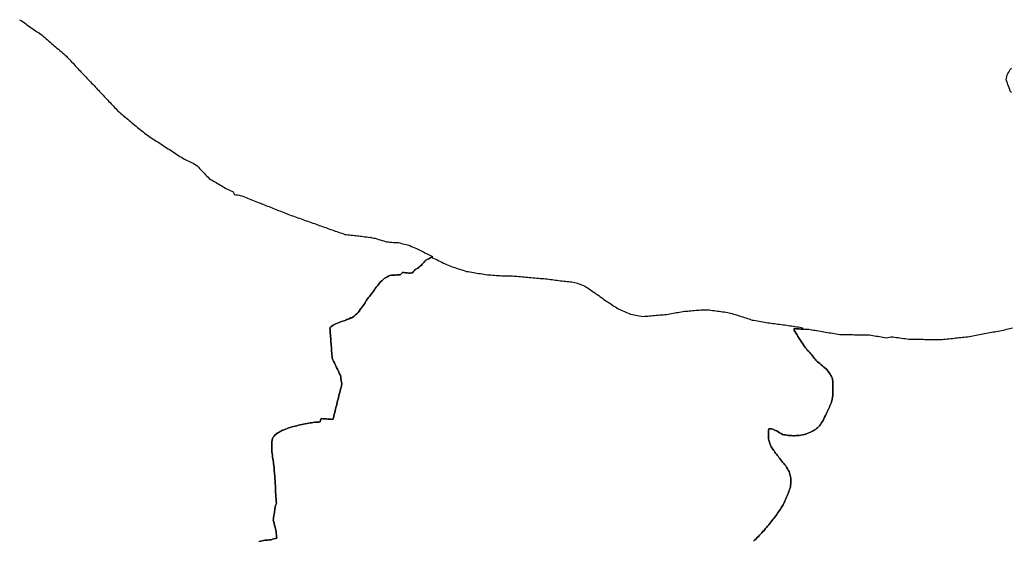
# Model space of a CAD drawing. Header units: inches. Extents: x 130170 to 284068, y 377793 to 804530.
# Drawn here: x 211869 to 217341, y 633902 to 636779 of the extents above; entities that cross this region are included whole.
import ezdxf

# ---------------------------------------------------------------- set-up
doc = ezdxf.new("R2010")
doc.units = ezdxf.units.IN
doc.header["$MEASUREMENT"] = 0
doc.layers.add('muni_il', color=7, linetype='Continuous')

msp = doc.modelspace()

# ---------------------------------------------------------------- linework, layer by layer
at = {"layer": 'muni_il'}
for points in [[(211866.6, 636779.3), (211875.6, 636775), (211883.6, 636769.4), (211891.7, 636763.8), (211899.7, 636758.2), (211907.7, 636752.6), (211915.8, 636746.9), (211923.8, 636741.4), (211931.7, 636735.9), (211939.7, 636730.4), (211947.7, 636724.8), (211955.7, 636719.3), (211963.7, 636713.8), (211971.1, 636708.7), (211978.5, 636703.5), (211986, 636698.4), (211992.1, 636693.9), (211999.5, 636687.5), (212006.9, 636681), (212014.4, 636674.6), (212021.8, 636668.2), (212029.2, 636661.8), (212036.7, 636655.4), (212044.1, 636648.9), (212051.5, 636642.5), (212059, 636636.1), (212066.4, 636629.7), (212073.8, 636623.3), (212081.3, 636616.8), (212088.7, 636610.4), (212096.2, 636604), (212103.6, 636597.6), (212111, 636591.2), (212118.5, 636584.7), (212125.9, 636578.3), (212130.7, 636573.2), (212135.5, 636568.1), (212140.3, 636563), (212145.6, 636557.4), (212151.1, 636551.4), (212156.6, 636545.3), (212162.2, 636539.3), (212167.7, 636533.3), (212174.5, 636526), (212181.3, 636518.7), (212188.1, 636511.4), (212194.9, 636504.2), (212201.8, 636496.9), (212208, 636490.3), (212214.3, 636483.7), (212220.5, 636477.1), (212226.8, 636470.5), (212233.1, 636464), (212239.3, 636457.4), (212245.6, 636450.8), (212251.8, 636444.2), (212258.1, 636437.6), (212264.8, 636430.6), (212271.4, 636423.5), (212278.1, 636416.4), (212284.7, 636409.3), (212291.4, 636402.2), (212296.2, 636397.1), (212302.6, 636390.4), (212309, 636383.6), (212315.4, 636376.8), (212321.8, 636370), (212328.2, 636363.2), (212334.6, 636356.4), (212341, 636349.6), (212347.4, 636342.9), (212353.8, 636336.1), (212360.2, 636329.3), (212366.6, 636322.5), (212373, 636315.7), (212379.4, 636308.9), (212385.5, 636302.3), (212391.7, 636295.7), (212397.8, 636289.1), (212403.9, 636282.5), (212410.1, 636275.9), (212414.2, 636272.5), (212418.3, 636269.1), (212426, 636262.7), (212433.7, 636256.3), (212441.4, 636249.9), (212449.1, 636243.5), (212456.8, 636237.1), (212464.4, 636230.7), (212472.1, 636224.3), (212479.8, 636217.9), (212487.5, 636211.5), (212495.2, 636205.1), (212502.9, 636198.7), (212510.6, 636192.3), (212518.3, 636185.9), (212525.9, 636179.6), (212533.6, 636173.2), (212541.3, 636166.8), (212549, 636160.4), (212556.7, 636154), (212564.4, 636147.6), (212572.6, 636142.3), (212580.7, 636137), (212588.9, 636131.7), (212597.1, 636126.4), (212605.3, 636121.1), (212613.5, 636115.8), (212621.7, 636110.5), (212629.8, 636105.2), (212638, 636099.9), (212646.2, 636094.6), (212654.4, 636089.3), (212662.6, 636084), (212670.8, 636078.7), (212678.9, 636073.4), (212687.1, 636068.1), (212695.3, 636062.8), (212703.5, 636057.5), (212711.7, 636052.2), (212719.8, 636046.9), (212728, 636041.6), (212736.2, 636036.3), (212744.4, 636031), (212752.6, 636025.7), (212760.8, 636020.4), (212768.9, 636015.1), (212777.1, 636009.9), (212785.1, 636006.1), (212793.1, 636002.3), (212801.1, 635998.6), (212809.1, 635994.8), (212817.1, 635991), (212825.1, 635987.3), (212833.1, 635983.5), (212841.1, 635979.7), (212847.7, 635972.8), (212854.4, 635965.8), (212861.1, 635958.8), (212867.8, 635951.9), (212874.4, 635944.9), (212881.1, 635937.9), (212887.8, 635931), (212894.4, 635924), (212901.1, 635917), (212907.8, 635910), (212914.5, 635903.1), (212922.1, 635898.6), (212929.8, 635894.1), (212937.4, 635889.7), (212945.1, 635885.2), (212952.7, 635880.7), (212960.4, 635876.2), (212968, 635871.8), (212975.7, 635867.1), (212983.4, 635862.4), (212991.1, 635857.7), (212998.8, 635853), (213006.7, 635849), (213014.6, 635845.1), (213022.6, 635841.1), (213030.5, 635837.2), (213038.4, 635833.2), (213046.3, 635829.3), (213049.5, 635822.6), (213052.6, 635815.9), (213061.4, 635814.2), (213070.2, 635812.5), (213079, 635810.9), (213085.7, 635809.4), (213092.4, 635808), (213099.1, 635806.5), (213108.2, 635802.9), (213117.3, 635799.2), (213126.3, 635795.6), (213135.4, 635791.9), (213144.5, 635788.3), (213153.5, 635784.7), (213162.6, 635781), (213171.7, 635777.4), (213180.7, 635773.7), (213189.8, 635770.1), (213198.9, 635766.5), (213204.5, 635764.2), (213210.2, 635761.9), (213218.7, 635758.5), (213227.2, 635755.1), (213235.8, 635751.7), (213244.3, 635748.2), (213252.8, 635744.8), (213261.3, 635741.4), (213269.8, 635738), (213278.3, 635734.6), (213286.9, 635731.1), (213295.4, 635727.7), (213303.9, 635724.3), (213312.4, 635720.9), (213321.6, 635717.3), (213330.7, 635713.8), (213339.9, 635710.2), (213349, 635706.6), (213358.2, 635703.1), (213367.3, 635699.8), (213376.4, 635696.6), (213385.5, 635693.4), (213394.6, 635690.1), (213403.7, 635686.9), (213412.8, 635683.7), (213421.9, 635680.4), (213431, 635677.2), (213440.1, 635674), (213449.2, 635670.7), (213458.3, 635667.5), (213467.4, 635664.3), (213476.5, 635661.1), (213485.6, 635657.8), (213494.7, 635654.6), (213503.8, 635651.4), (213512.9, 635648.1), (213521.7, 635645), (213530.6, 635641.8), (213539.5, 635638.7), (213548.4, 635635.5), (213557.2, 635632.3), (213566.1, 635629.2), (213575, 635626), (213583.8, 635622.9), (213592.7, 635619.7), (213601.5, 635616.6), (213610.3, 635613.5), (213619.2, 635610.3), (213628, 635607.2), (213636.9, 635604.1), (213645.7, 635601), (213654.5, 635597.8), (213663.4, 635594.7), (213670, 635593.8), (213679.1, 635592.8), (213688.1, 635591.9), (213697.1, 635590.9), (213706.2, 635590), (213715.2, 635589), (213724.2, 635588), (213733.3, 635587.1), (213740.2, 635586.2), (213747.2, 635585.4), (213754.1, 635584.6), (213763.9, 635583.4), (213773.7, 635582.2), (213783.5, 635581), (213793.3, 635579.8), (213803, 635578.7), (213805.4, 635578.8), (213809, 635578.1), (213816, 635576.5), (213823.1, 635575), (213830.2, 635573.4), (213839.7, 635570.5), (213849.1, 635567.6), (213858.6, 635564.6), (213868, 635561.7), (213877.5, 635558.8), (213886.9, 635555.8), (213895.1, 635554.7), (213903.2, 635553.6), (213911.4, 635552.4), (213919.5, 635551.3), (213929.2, 635550.9), (213938.8, 635550.4), (213948.5, 635550), (213958.1, 635549.6), (213966.8, 635547.6), (213975.4, 635545.6), (213983.8, 635543.5), (213992.2, 635541.4), (214000.6, 635539.3), (214008, 635537.7), (214015.5, 635536.1), (214022.2, 635532.9), (214031.1, 635528.8), (214040, 635524.6), (214049, 635520.5), (214057.9, 635516.3), (214065.5, 635512.8), (214073, 635509.4), (214080.6, 635505.9), (214088.1, 635502.4), (214096.3, 635498.2), (214104.5, 635493.9), (214112.7, 635489.7), (214120.2, 635486.2), (214127.6, 635482.7), (214135, 635479.1), (214142.5, 635475.6), (214147.7, 635471.9), (214141.9, 635468.9), (214134, 635464.9), (214126.1, 635460.9), (214118.1, 635456.9), (214110.2, 635452.9), (214105.2, 635447.3), (214100.1, 635441.7), (214095.1, 635436.2), (214090, 635430.6), (214085.2, 635426), (214078.8, 635419.7), (214072.5, 635413.4), (214065.3, 635409.1), (214058.1, 635404.7), (214050.9, 635400.4), (214045.1, 635394.5), (214039.3, 635388.5), (214035.7, 635383.7), (214029.9, 635382.3), (214024.2, 635381), (214015.7, 635381.9), (214007.2, 635382.8), (213998.8, 635383.7), (213990.3, 635384.7), (213981.9, 635385.6), (213975.3, 635379.1), (213968.8, 635372.7), (213959.2, 635371.9), (213949.6, 635371.2), (213940, 635370.5), (213930.5, 635369.8), (213920.9, 635369.1), (213911.3, 635368.3), (213903.1, 635363.8), (213894.8, 635359.3), (213887.7, 635355.3), (213880.5, 635351.4), (213873.7, 635345.5), (213866.9, 635339.6), (213860.1, 635333.6), (213854.2, 635326.1), (213848.3, 635318.5), (213842.4, 635310.9), (213836.5, 635303.3), (213831.1, 635296.1), (213825.6, 635288.9), (213820.2, 635281.7), (213814.7, 635274.6), (213809.2, 635267.4), (213803.8, 635260.2), (213798.3, 635253.1), (213792.9, 635245.9), (213787.4, 635238.7), (213781.9, 635231.5), (213778, 635224.4), (213774.1, 635217.2), (213770.2, 635210.1), (213764.9, 635203.5), (213759.7, 635196.9), (213754.4, 635190.3), (213750.5, 635185.3), (213746.6, 635180.2), (213741.8, 635171.6), (213736.9, 635163), (213729.2, 635156.7), (213721.5, 635150.3), (213713.9, 635144), (213706.2, 635137.7), (213701.6, 635134.5), (213694, 635134.6), (213686.9, 635129.6), (213680.5, 635127.1), (213674.2, 635124.6), (213667.8, 635122.1), (213658.7, 635118.6), (213649.6, 635115.2), (213640.4, 635111.7), (213631.3, 635108.3), (213622.2, 635104.9), (213613, 635101.4), (213605.6, 635097.3), (213598.2, 635093.2), (213590.8, 635089.1), (213585.6, 635084.6), (213580.3, 635080), (213581, 635070.1), (213581.7, 635060.2), (213582.5, 635050.3), (213583.2, 635040.4), (213583.9, 635030.4), (213584.6, 635020.5), (213585.4, 635010.6), (213586.1, 635000.7), (213586.8, 634990.8), (213587.5, 634980.9), (213588.3, 634971), (213589, 634961), (213589.7, 634951.1), (213590.4, 634941.2), (213591.2, 634931.3), (213591.9, 634921.4), (213592.6, 634911.5), (213596.8, 634902.9), (213600.9, 634894.4), (213605.1, 634885.8), (213609.2, 634877.3), (213613.4, 634868.7), (213617.6, 634860.2), (213621.7, 634851.6), (213625.9, 634843.1), (213630, 634834.5), (213634.2, 634826), (213638.4, 634817.4), (213639.9, 634807.8), (213641.5, 634798.2), (213643.1, 634788.6), (213644.7, 634779), (213646.2, 634769.4), (213643.9, 634760.1), (213641.6, 634750.8), (213639.3, 634741.5), (213636.9, 634732.2), (213634.6, 634722.9), (213632.3, 634713.6), (213630, 634704.3), (213627.7, 634695), (213625.3, 634685.7), (213623, 634676.4), (213620.7, 634667.1), (213618.4, 634657.7), (213616, 634648.4), (213613.7, 634639.1), (213611.4, 634629.8), (213609.1, 634620.5), (213606.7, 634611.2), (213604.4, 634601.9), (213602.1, 634592.6), (213599.8, 634583.3), (213597.4, 634574), (213588, 634574.6), (213578.6, 634575.3), (213569.1, 634575.9), (213559.7, 634576.5), (213550.2, 634577.1), (213540.8, 634577.7), (213531.3, 634578.4), (213528.6, 634569.2), (213525.9, 634560), (213518.3, 634559.5), (213510.6, 634559), (213503, 634558.5), (213495.4, 634558), (213487.4, 634556.9), (213479.5, 634555.8), (213471.6, 634554.7), (213463.6, 634553.7), (213454.1, 634551.6), (213444.6, 634549.5), (213435, 634547.5), (213425.5, 634545.4), (213416, 634543.3), (213406.7, 634541.2), (213397.4, 634539.1), (213388.1, 634536.9), (213378.8, 634534.8), (213369.6, 634532.6), (213361.2, 634529.5), (213352.8, 634526.4), (213344.4, 634523.3), (213336, 634520.2), (213327.6, 634517.1), (213319.2, 634514), (213312.6, 634510.2), (213306.1, 634506.4), (213299.5, 634502.7), (213293, 634498.9), (213285.2, 634493.5), (213277.5, 634488.2), (213272.7, 634481.8), (213267.8, 634475.5), (213263, 634469.2), (213261.5, 634459.4), (213260, 634449.6), (213260, 634440.4), (213260.1, 634431.2), (213260.1, 634422), (213260.1, 634412.7), (213260.2, 634403.5), (213260.2, 634394.3), (213261.5, 634384.9), (213262.9, 634375.4), (213264.2, 634366), (213265.5, 634356.6), (213266.8, 634347.1), (213268.2, 634337.7), (213269.5, 634328.3), (213270.8, 634318.8), (213272.1, 634309.4), (213272.8, 634300.1), (213273.5, 634290.8), (213274.2, 634281.5), (213274.9, 634272.3), (213275.6, 634263.3), (213276.3, 634254.2), (213277, 634245.2), (213277.7, 634236.2), (213278.4, 634227.2), (213278.8, 634217.7), (213279.2, 634208.2), (213279.6, 634198.7), (213280, 634189.2), (213280.4, 634179.6), (213280.8, 634170.1), (213281.2, 634160.6), (213281.5, 634152.8), (213282.2, 634144.6), (213282.8, 634136.4), (213283.5, 634128.2), (213284.5, 634121), (213285.6, 634113.7), (213283.2, 634105.9), (213280.8, 634098), (213278.4, 634090.1), (213277.1, 634080.7), (213276, 634072.3), (213275.2, 634066.3), (213274.3, 634060.2), (213272.9, 634052.8), (213271.5, 634045.3), (213270.6, 634040.9), (213269.7, 634032.9), (213268.8, 634024.8), (213267.9, 634016.8), (213270.3, 634007.7), (213272.6, 633998.5), (213275.3, 633989.2), (213278, 633979.8), (213280.7, 633970.5), (213281.8, 633961.8), (213282.8, 633953.2), (213283.9, 633944.5), (213285, 633935.8), (213286.1, 633927.1), (213287.1, 633918.5), (213279.3, 633916.3), (213271.5, 633914.1), (213263.7, 633911.9), (213255.9, 633909.7), (213250.3, 633909.3), (213244.7, 633908.8), (213244.6, 633908.3), (213237, 633907.8), (213229.4, 633907.3), (213221.8, 633906.8), (213214.2, 633906.3), (213205.6, 633904.5), (213197, 633902.6), (213188.4, 633900.7)], [(217343.7, 636378.7), (217336.4, 636385.1), (217333.2, 636394.2), (217330, 636403.3), (217326.8, 636412.4), (217323.6, 636421.5), (217320.5, 636430.6), (217317.3, 636439.7), (217314.1, 636448.8), (217315.8, 636457.9), (217317.5, 636467), (217319.2, 636476.2), (217323.3, 636483.4), (217327.4, 636490.7), (217331.5, 636497.9), (217335.5, 636505.2), (217342.6, 636512.1)], [(213188.4, 633900.7), (213197, 633902.6), (213205.6, 633904.5), (213214.2, 633906.3), (213221.8, 633906.8), (213229.4, 633907.3), (213237, 633907.8), (213244.6, 633908.3), (213244.7, 633908.8), (213250.3, 633909.3), (213255.9, 633909.7), (213263.7, 633911.9), (213271.5, 633914.1), (213279.3, 633916.3), (213287.1, 633918.5), (213286.1, 633927.1), (213285, 633935.8), (213283.9, 633944.5), (213282.8, 633953.2), (213281.8, 633961.8), (213280.7, 633970.5), (213278, 633979.8), (213275.3, 633989.2), (213272.6, 633998.5), (213270.3, 634007.7), (213267.9, 634016.8), (213268.8, 634024.8), (213269.7, 634032.9), (213270.6, 634040.9), (213271.5, 634045.3), (213272.9, 634052.8), (213274.3, 634060.2), (213275.2, 634066.3), (213276, 634072.3), (213277.1, 634080.7), (213278.4, 634090.1), (213280.8, 634098), (213283.2, 634105.9), (213285.6, 634113.7), (213284.5, 634121), (213283.5, 634128.2), (213282.8, 634136.4), (213282.2, 634144.6), (213281.5, 634152.8), (213281.2, 634160.6), (213280.8, 634170.1), (213280.4, 634179.6), (213280, 634189.2), (213279.6, 634198.7), (213279.2, 634208.2), (213278.8, 634217.7), (213278.4, 634227.2), (213277.7, 634236.2), (213277, 634245.2), (213276.3, 634254.2), (213275.6, 634263.3), (213274.9, 634272.3), (213274.2, 634281.5), (213273.5, 634290.8), (213272.8, 634300.1), (213272.1, 634309.4), (213270.8, 634318.8), (213269.5, 634328.3), (213268.2, 634337.7), (213266.8, 634347.1), (213265.5, 634356.6), (213264.2, 634366), (213262.9, 634375.4), (213261.5, 634384.9), (213260.2, 634394.3), (213260.2, 634403.5), (213260.1, 634412.7), (213260.1, 634422), (213260.1, 634431.2), (213260, 634440.4), (213260, 634449.6), (213261.5, 634459.4), (213263, 634469.2), (213267.8, 634475.5), (213272.7, 634481.8), (213277.5, 634488.2), (213285.2, 634493.5), (213293, 634498.9), (213299.5, 634502.7), (213306.1, 634506.4), (213312.6, 634510.2), (213319.2, 634514), (213327.6, 634517.1), (213336, 634520.2), (213344.4, 634523.3), (213352.8, 634526.4), (213361.2, 634529.5), (213369.6, 634532.6), (213378.8, 634534.8), (213388.1, 634536.9), (213397.4, 634539.1), (213406.7, 634541.2), (213416, 634543.3), (213425.5, 634545.4), (213435, 634547.5), (213444.6, 634549.5), (213454.1, 634551.6), (213463.6, 634553.7), (213471.6, 634554.7), (213479.5, 634555.8), (213487.4, 634556.9), (213495.4, 634558), (213503, 634558.5), (213510.6, 634559), (213518.3, 634559.5), (213525.9, 634560), (213528.6, 634569.2), (213531.3, 634578.4), (213540.8, 634577.7), (213550.2, 634577.1), (213559.7, 634576.5), (213569.1, 634575.9), (213578.6, 634575.3), (213588, 634574.6), (213597.4, 634574), (213599.8, 634583.3), (213602.1, 634592.6), (213604.4, 634601.9), (213606.7, 634611.2), (213609.1, 634620.5), (213611.4, 634629.8), (213613.7, 634639.1), (213616, 634648.4), (213618.4, 634657.7), (213620.7, 634667.1), (213623, 634676.4), (213625.3, 634685.7), (213627.7, 634695), (213630, 634704.3), (213632.3, 634713.6), (213634.6, 634722.9), (213636.9, 634732.2), (213639.3, 634741.5), (213641.6, 634750.8), (213643.9, 634760.1), (213646.2, 634769.4), (213644.7, 634779), (213643.1, 634788.6), (213641.5, 634798.2), (213639.9, 634807.8), (213638.4, 634817.4), (213634.2, 634826), (213630, 634834.5), (213625.9, 634843.1), (213621.7, 634851.6), (213617.6, 634860.2), (213613.4, 634868.7), (213609.2, 634877.3), (213605.1, 634885.8), (213600.9, 634894.4), (213596.8, 634902.9), (213592.6, 634911.5), (213591.9, 634921.4), (213591.2, 634931.3), (213590.4, 634941.2), (213589.7, 634951.1), (213589, 634961), (213588.3, 634971), (213587.5, 634980.9), (213586.8, 634990.8), (213586.1, 635000.7), (213585.4, 635010.6), (213584.6, 635020.5), (213583.9, 635030.4), (213583.2, 635040.4), (213582.5, 635050.3), (213581.7, 635060.2), (213581, 635070.1), (213580.3, 635080), (213585.6, 635084.6), (213590.8, 635089.1), (213598.2, 635093.2), (213605.6, 635097.3), (213613, 635101.4), (213622.2, 635104.9), (213631.3, 635108.3), (213640.4, 635111.7), (213649.6, 635115.2), (213658.7, 635118.6), (213667.8, 635122.1), (213674.2, 635124.6), (213680.5, 635127.1), (213686.9, 635129.6), (213694, 635134.6), (213701.6, 635134.5), (213706.2, 635137.7), (213713.9, 635144), (213721.5, 635150.3), (213729.2, 635156.7), (213736.9, 635163), (213741.8, 635171.6), (213746.6, 635180.2), (213750.5, 635185.3), (213754.4, 635190.3), (213759.7, 635196.9), (213764.9, 635203.5), (213770.2, 635210.1), (213774.1, 635217.2), (213778, 635224.4), (213781.9, 635231.5), (213787.4, 635238.7), (213792.9, 635245.9), (213798.3, 635253.1), (213803.8, 635260.2), (213809.2, 635267.4), (213814.7, 635274.6), (213820.2, 635281.7), (213825.6, 635288.9), (213831.1, 635296.1), (213836.5, 635303.3), (213842.4, 635310.9), (213848.3, 635318.5), (213854.2, 635326.1), (213860.1, 635333.6), (213866.9, 635339.6), (213873.7, 635345.5), (213880.5, 635351.4), (213887.7, 635355.3), (213894.8, 635359.3), (213903.1, 635363.8), (213911.3, 635368.3), (213920.9, 635369.1), (213930.5, 635369.8), (213940, 635370.5), (213949.6, 635371.2), (213959.2, 635371.9), (213968.8, 635372.7), (213975.3, 635379.1), (213981.9, 635385.6), (213990.3, 635384.7), (213998.8, 635383.7), (214007.2, 635382.8), (214015.7, 635381.9), (214024.2, 635381), (214029.9, 635382.3), (214035.7, 635383.7), (214039.3, 635388.5), (214045.1, 635394.5), (214050.9, 635400.4), (214058.1, 635404.7), (214065.3, 635409.1), (214072.5, 635413.4), (214078.8, 635419.7), (214085.2, 635426), (214090, 635430.6), (214095.1, 635436.2), (214100.1, 635441.7), (214105.2, 635447.3), (214110.2, 635452.9), (214118.1, 635456.9), (214126.1, 635460.9), (214134, 635464.9), (214141.9, 635468.9), (214147.4, 635466.1), (214156, 635462), (214164.6, 635457.8), (214173.2, 635453.7), (214181.7, 635449.5), (214190.3, 635445.4), (214198.9, 635441.3), (214207.4, 635437.1), (214216, 635433), (214224.6, 635428.9), (214233.2, 635424.7), (214241.7, 635420.6), (214251, 635417.6), (214260.2, 635414.7), (214269.5, 635411.7), (214278.7, 635408.7), (214287.9, 635405.8), (214297.2, 635402.8), (214306.4, 635399.8), (214315.6, 635396.9), (214324.9, 635393.9), (214334.1, 635390.9), (214343.7, 635389.4), (214353.3, 635387.8), (214362.9, 635386.2), (214372.5, 635384.6), (214382.1, 635383.1), (214391.7, 635381.5), (214401.4, 635379.9), (214411, 635378.3), (214420.6, 635376.8), (214430.2, 635375.2), (214439.8, 635373.6), (214449.6, 635372.7), (214459.4, 635371.8), (214469.1, 635370.9), (214478.9, 635370.1), (214488.7, 635369.2), (214498.5, 635368.3), (214508.3, 635367.4), (214517.5, 635367.3), (214526.8, 635367.1), (214536, 635367), (214545.3, 635366.9), (214554.5, 635366.7), (214563.8, 635366.6), (214573, 635366.5), (214581, 635365.9), (214589, 635365.4), (214597, 635364.9), (214605, 635364.4), (214613, 635363.8), (214622.9, 635362.9), (214632.8, 635362), (214642.7, 635361), (214652.6, 635360.1), (214662.4, 635359.1), (214672.3, 635358.2), (214682.2, 635357.3), (214692.1, 635356.3), (214702, 635355.4), (214711.9, 635354.4), (214721.8, 635353.5), (214731.6, 635352.9), (214741.3, 635352.2), (214751, 635351.6), (214760.8, 635351), (214770.5, 635350.3), (214779.7, 635349.1), (214789, 635348), (214798.2, 635346.8), (214807.4, 635345.6), (214816.6, 635344.4), (214825.8, 635343.2), (214835.1, 635342), (214844.3, 635340.8), (214853.5, 635339.6), (214862.7, 635338.4), (214871.7, 635337.5), (214880.7, 635336.7), (214889.6, 635335.8), (214898.6, 635334.9), (214907.6, 635334), (214916.6, 635333.1), (214924, 635331.3), (214931.5, 635329.6), (214939, 635327.8), (214946.5, 635326), (214954, 635323), (214961.5, 635320), (214969, 635316.9), (214976.5, 635313.9), (214984, 635310.9), (214991.2, 635306.6), (214998.3, 635302.2), (215005.5, 635297.9), (215012.6, 635293.6), (215019.8, 635289.2), (215027.1, 635283.9), (215034.5, 635278.5), (215041.9, 635273.1), (215049.2, 635267.8), (215056.6, 635262.4), (215064, 635257.1), (215071.3, 635251.7), (215078.7, 635246.4), (215086.1, 635241), (215093.4, 635235.6), (215101.3, 635230.5), (215109.1, 635225.3), (215116.9, 635220.2), (215124.7, 635215), (215132.5, 635209.8), (215140.4, 635204.7), (215148.2, 635199.5), (215156, 635194.4), (215163.8, 635189.2), (215171.6, 635184), (215180.2, 635180.4), (215188.9, 635176.7), (215197.5, 635173), (215206.1, 635169.3), (215214.7, 635165.6), (215223.3, 635161.9), (215231.9, 635158.2), (215240.6, 635154.5), (215250.1, 635152.8), (215259.7, 635151), (215269.2, 635149.2), (215278.8, 635147.4), (215288.4, 635145.7), (215297.9, 635143.9), (215307.5, 635142.1), (215316.9, 635142.9), (215326.2, 635143.7), (215335.6, 635144.5), (215345, 635145.4), (215354.3, 635146.2), (215363.7, 635147), (215373, 635147.8), (215382.4, 635148.6), (215391.8, 635149.4), (215401.1, 635150.2), (215410.5, 635151), (215419.9, 635151.9), (215429.2, 635152.7), (215438.6, 635153.5), (215447.6, 635155.1), (215456.6, 635156.7), (215465.6, 635158.3), (215474.6, 635159.9), (215483.6, 635161.6), (215492.6, 635163.2), (215501.6, 635164.8), (215510.6, 635166.4), (215519.6, 635168), (215528.6, 635169.6), (215537.5, 635170.5), (215546.5, 635171.3), (215555.4, 635172.1), (215564.4, 635173), (215573.4, 635173.8), (215582.3, 635174.6), (215591.3, 635175.5), (215600.2, 635176.3), (215609.2, 635177.1), (215618.5, 635177.5), (215627.8, 635177.9), (215637.2, 635178.2), (215646.5, 635178.6), (215655.8, 635178.9), (215665.1, 635179.3), (215674.4, 635178.1), (215683.6, 635176.8), (215692.9, 635175.6), (215702.1, 635174.4), (215711.3, 635173.1), (215720.6, 635171.9), (215729.8, 635170.6), (215739.1, 635169.4), (215748.3, 635168.2), (215757.6, 635166.9), (215766.8, 635165.7), (215776.1, 635164.4), (215784.2, 635162.2), (215792.4, 635159.9), (215800.5, 635157.6), (215808.7, 635155.4), (215816.9, 635153.1), (215825, 635150.9), (215833.6, 635148), (215842.3, 635145.2), (215850.9, 635142.3), (215859.5, 635139.5), (215868.1, 635136.6), (215876.7, 635133.8), (215885.3, 635131), (215893.9, 635128.1), (215902.6, 635125.3), (215911.2, 635122.4), (215920.9, 635120.7), (215930.5, 635118.9), (215940.2, 635117.2), (215949.9, 635115.4), (215959.6, 635113.7), (215969.3, 635111.9), (215979, 635110.2), (215988.3, 635108.9), (215997.6, 635107.7), (216007, 635106.5), (216016.3, 635105.2), (216025.6, 635104), (216035, 635102.7), (216044.3, 635101.5), (216053.6, 635100.2), (216063, 635099), (216072.3, 635097.7), (216081.6, 635096.4), (216090.8, 635095), (216100.1, 635093.6), (216109.4, 635092.2), (216118.7, 635090.8), (216127.9, 635089.5), (216137.2, 635088.1), (216146.5, 635086.7), (216155.7, 635085.3), (216165, 635084), (216174.3, 635082.6), (216181.7, 635081.3), (216189.2, 635079.9), (216189.7, 635072.3), (216184.7, 635072.6), (216179.7, 635072.8), (216170.4, 635073.3), (216161.2, 635073.7), (216151.9, 635074.2), (216142.6, 635074.7), (216142.6, 635074.6), (216142.6, 635065.1), (216148, 635056.7), (216153.5, 635048.4), (216158.9, 635040.1), (216164.3, 635031.7), (216169.7, 635023.4), (216175, 635015.1), (216180.2, 635006.8), (216185.4, 634998.5), (216190.7, 634990.2), (216195.9, 634981.9), (216200.8, 634975.6), (216205.8, 634969.3), (216210.7, 634963), (216215.7, 634956.8), (216221.6, 634950.7), (216227.5, 634944.6), (216233.4, 634938.5), (216239, 634931.3), (216244.6, 634924), (216250.2, 634916.8), (216254.5, 634911.2), (216258.8, 634905.6), (216263.1, 634900), (216270.5, 634893.8), (216277.9, 634887.7), (216285.2, 634881.5), (216292.6, 634875.3), (216300, 634869.1), (216307.4, 634863), (216314.8, 634856.8), (216322.1, 634850.6), (216327.1, 634843.9), (216332.1, 634837.1), (216337.1, 634830.4), (216342.1, 634823.6), (216345.6, 634817), (216349, 634810.3), (216352.4, 634803.7), (216352.4, 634803.7), (216354.3, 634794.5), (216356.2, 634785.3), (216356.2, 634785.3), (216356.4, 634778.5), (216356.6, 634771.6), (216356.7, 634764.8), (216356.7, 634764.8), (216356.9, 634756.3), (216357, 634747.8), (216357.1, 634739.3), (216357.3, 634730.8), (216357.3, 634730.7), (216357.3, 634722.3), (216357.3, 634713.8), (216357.3, 634705.4), (216357.3, 634705.4), (216355.4, 634695.7), (216353.4, 634686), (216351.5, 634676.3), (216349.7, 634670.9), (216346.7, 634663.8), (216343.8, 634656.6), (216340.9, 634649.5), (216337.6, 634642.1), (216334.3, 634634.6), (216331, 634627.2), (216327.7, 634619.8), (216324.4, 634612.3), (216320.1, 634603.4), (216315.7, 634594.5), (216311.4, 634585.6), (216307, 634576.7), (216302.7, 634567.8), (216297.7, 634560.4), (216292.8, 634553.1), (216287.9, 634545.7), (216283, 634538.4), (216277.4, 634533.2), (216271.8, 634528), (216266.2, 634522.9), (216260.6, 634517.7), (216254.2, 634514), (216247.8, 634510.3), (216241.3, 634506.5), (216241.3, 634506.5), (216241.3, 634506.5), (216232.7, 634502.8), (216224.2, 634499.1), (216215.6, 634495.4), (216206.7, 634493.1), (216197.8, 634490.8), (216188.9, 634488.6), (216180, 634486.3), (216171.4, 634485.5), (216162.8, 634484.8), (216154.2, 634484.1), (216145.6, 634483.3), (216136.8, 634483.9), (216128.1, 634484.5), (216119.4, 634485.1), (216110.6, 634485.7), (216101.9, 634486.3), (216094, 634487.8), (216086.2, 634489.3), (216078.3, 634490.8), (216070.6, 634495.7), (216062.9, 634500.6), (216055.2, 634505.6), (216047.4, 634510.5), (216040.1, 634513.4), (216032.8, 634516.3), (216032.8, 634516.3), (216025.6, 634519.2), (216018.4, 634522), (216010.1, 634522.4), (216003.1, 634521.1), (216001.2, 634514.8), (216001.2, 634514.8), (216001.2, 634507.8), (216001.2, 634500.9), (216001.2, 634500.9), (216001.2, 634494.6), (216001.2, 634488.4), (216001.2, 634488.4), (216001.2, 634482.9), (216001.2, 634477.5), (216001.2, 634477.5), (216001.5, 634471.8), (216001.8, 634466.2), (216001.8, 634466.2), (216003.3, 634459.8), (216004.8, 634453.4), (216007, 634447.5), (216009.1, 634441.5), (216011.4, 634434.7), (216013.8, 634427.8), (216017.1, 634422.7), (216020.5, 634417.6), (216025.2, 634409.1), (216028.7, 634404.3), (216032.2, 634399.5), (216036.3, 634393.4), (216040.4, 634387.2), (216045.2, 634381.5), (216049.9, 634375.8), (216054.7, 634370.1), (216059.2, 634364.1), (216063.7, 634358.1), (216068.1, 634352.1), (216073.9, 634345.1), (216079.6, 634338.1), (216085.4, 634331.1), (216091.2, 634324), (216096.9, 634317), (216101.5, 634309.5), (216106, 634301.9), (216110.6, 634294.4), (216115.2, 634286.9), (216117.3, 634279.5), (216119.4, 634272.1), (216121.5, 634264.8), (216123.6, 634257.4), (216123.6, 634257.4), (216123.9, 634248.6), (216124.3, 634239.9), (216124.3, 634239.9), (216124.3, 634230), (216124.3, 634220.2), (216124.3, 634220.2), (216123.2, 634210.4), (216122.2, 634200.6), (216119.5, 634192.7), (216116.8, 634184.9), (216114.2, 634177), (216111.5, 634169.2), (216108.8, 634161.3), (216105.1, 634152.8), (216101.4, 634144.3), (216097.7, 634135.8), (216094, 634127.2), (216090.3, 634118.7), (216086.6, 634110.2), (216081.8, 634102.1), (216077, 634094.1), (216072.2, 634086), (216067.5, 634077.9), (216062.2, 634070.7), (216057, 634063.5), (216051.8, 634056.3), (216046.6, 634049.1), (216041.4, 634041.9), (216035.9, 634034.8), (216030.4, 634027.7), (216024.9, 634020.5), (216019.4, 634013.4), (216013.9, 634006.3), (216008.4, 633999.2), (216002.9, 633992.1), (215996.4, 633984.4), (215990, 633976.8), (215983.6, 633969.1), (215977.2, 633961.5), (215970.9, 633954.9), (215964.7, 633948.4), (215958.4, 633941.8), (215952.1, 633935), (215945.8, 633928.3), (215939.4, 633921.5), (215933.1, 633914.8), (215925.9, 633908.2), (215918.7, 633901.7)], [(215918.7, 633901.7), (215925.9, 633908.2), (215933.1, 633914.8), (215939.4, 633921.5), (215945.8, 633928.3), (215952.1, 633935), (215958.4, 633941.8), (215964.7, 633948.4), (215970.9, 633954.9), (215977.2, 633961.5), (215983.6, 633969.1), (215990, 633976.8), (215996.4, 633984.4), (216002.9, 633992.1), (216008.4, 633999.2), (216013.9, 634006.3), (216019.4, 634013.4), (216024.9, 634020.5), (216030.4, 634027.7), (216035.9, 634034.8), (216041.4, 634041.9), (216046.6, 634049.1), (216051.8, 634056.3), (216057, 634063.5), (216062.2, 634070.7), (216067.5, 634077.9), (216072.2, 634086), (216077, 634094.1), (216081.8, 634102.1), (216086.6, 634110.2), (216090.3, 634118.7), (216094, 634127.2), (216097.7, 634135.8), (216101.4, 634144.3), (216105.1, 634152.8), (216108.8, 634161.3), (216111.5, 634169.2), (216114.2, 634177), (216116.8, 634184.9), (216119.5, 634192.7), (216122.2, 634200.6), (216123.2, 634210.4), (216124.3, 634220.2), (216124.3, 634220.2), (216124.3, 634230), (216124.3, 634239.9), (216124.3, 634239.9), (216123.9, 634248.6), (216123.6, 634257.4), (216123.6, 634257.4), (216121.5, 634264.8), (216119.4, 634272.1), (216117.3, 634279.5), (216115.2, 634286.9), (216110.6, 634294.4), (216106, 634301.9), (216101.5, 634309.5), (216096.9, 634317), (216091.2, 634324), (216085.4, 634331.1), (216079.6, 634338.1), (216073.9, 634345.1), (216068.1, 634352.1), (216063.7, 634358.1), (216059.2, 634364.1), (216054.7, 634370.1), (216049.9, 634375.8), (216045.2, 634381.5), (216040.4, 634387.2), (216036.3, 634393.4), (216032.2, 634399.5), (216028.7, 634404.3), (216025.2, 634409.1), (216020.5, 634417.6), (216017.1, 634422.7), (216013.8, 634427.8), (216011.4, 634434.7), (216009.1, 634441.5), (216007, 634447.5), (216004.8, 634453.4), (216003.3, 634459.8), (216001.8, 634466.2), (216001.8, 634466.2), (216001.5, 634471.8), (216001.2, 634477.5), (216001.2, 634477.5), (216001.2, 634482.9), (216001.2, 634488.4), (216001.2, 634488.4), (216001.2, 634494.6), (216001.2, 634500.9), (216001.2, 634500.9), (216001.2, 634507.8), (216001.2, 634514.8), (216001.2, 634514.8), (216003.1, 634521.1), (216010.1, 634522.4), (216018.4, 634522), (216025.6, 634519.2), (216032.8, 634516.3), (216032.8, 634516.3), (216040.1, 634513.4), (216047.4, 634510.5), (216055.2, 634505.6), (216062.9, 634500.6), (216070.6, 634495.7), (216078.3, 634490.8), (216086.2, 634489.3), (216094, 634487.8), (216101.9, 634486.3), (216110.6, 634485.7), (216119.4, 634485.1), (216128.1, 634484.5), (216136.8, 634483.9), (216145.6, 634483.3), (216154.2, 634484.1), (216162.8, 634484.8), (216171.4, 634485.5), (216180, 634486.3), (216188.9, 634488.6), (216197.8, 634490.8), (216206.7, 634493.1), (216215.6, 634495.4), (216224.2, 634499.1), (216232.7, 634502.8), (216241.3, 634506.5), (216241.3, 634506.5), (216241.3, 634506.5), (216247.8, 634510.3), (216254.2, 634514), (216260.6, 634517.7), (216266.2, 634522.9), (216271.8, 634528), (216277.4, 634533.2), (216283, 634538.4), (216287.9, 634545.7), (216292.8, 634553.1), (216297.7, 634560.4), (216302.7, 634567.8), (216307, 634576.7), (216311.4, 634585.6), (216315.7, 634594.5), (216320.1, 634603.4), (216324.4, 634612.3), (216327.7, 634619.8), (216331, 634627.2), (216334.3, 634634.6), (216337.6, 634642.1), (216340.9, 634649.5), (216343.8, 634656.6), (216346.7, 634663.8), (216349.7, 634670.9), (216351.5, 634676.3), (216353.4, 634686), (216355.4, 634695.7), (216357.3, 634705.4), (216357.3, 634705.4), (216357.3, 634713.8), (216357.3, 634722.3), (216357.3, 634730.7), (216357.3, 634730.8), (216357.1, 634739.3), (216357, 634747.8), (216356.9, 634756.3), (216356.7, 634764.8), (216356.7, 634764.8), (216356.6, 634771.6), (216356.4, 634778.5), (216356.2, 634785.3), (216356.2, 634785.3), (216354.3, 634794.5), (216352.4, 634803.7), (216352.4, 634803.7), (216349, 634810.3), (216345.6, 634817), (216342.1, 634823.6), (216337.1, 634830.4), (216332.1, 634837.1), (216327.1, 634843.9), (216322.1, 634850.6), (216314.8, 634856.8), (216307.4, 634863), (216300, 634869.1), (216292.6, 634875.3), (216285.2, 634881.5), (216277.9, 634887.7), (216270.5, 634893.8), (216263.1, 634900), (216258.8, 634905.6), (216254.5, 634911.2), (216250.2, 634916.8), (216244.6, 634924), (216239, 634931.3), (216233.4, 634938.5), (216227.5, 634944.6), (216221.6, 634950.7), (216215.7, 634956.8), (216210.7, 634963), (216205.8, 634969.3), (216200.8, 634975.6), (216195.9, 634981.9), (216190.7, 634990.2), (216185.4, 634998.5), (216180.2, 635006.8), (216175, 635015.1), (216169.7, 635023.4), (216164.3, 635031.7), (216158.9, 635040.1), (216153.5, 635048.4), (216148, 635056.7), (216142.6, 635065.1), (216142.6, 635074.6), (216142.6, 635074.7), (216151.9, 635074.2), (216161.2, 635073.7), (216170.4, 635073.3), (216179.7, 635072.8), (216184.7, 635072.6), (216189.7, 635072.3), (216190.9, 635072.3), (216199, 635072.4), (216207, 635072.5), (216215, 635072.6), (216223.6, 635071.2), (216232.2, 635069.7), (216240.8, 635068.3), (216249.3, 635066.9), (216257.9, 635065.5), (216266.5, 635064.1), (216268.4, 635063.8), (216278.1, 635062.1), (216287.8, 635060.5), (216297.6, 635058.9), (216307.3, 635057.3), (216317, 635055.7), (216326.8, 635054.1), (216336.5, 635052.5), (216346.2, 635050.9), (216355.9, 635049.3), (216365.7, 635047.7), (216375.4, 635046.1), (216385.1, 635044.5), (216394.9, 635042.8), (216401.4, 635042.7), (216407.9, 635042.6), (216417.5, 635042.5), (216427.1, 635042.3), (216436.7, 635042.1), (216446.3, 635042), (216455.9, 635041.8), (216465.5, 635041.6), (216475.1, 635041.5), (216484.7, 635041.3), (216494.3, 635041.1), (216503.9, 635041), (216513.5, 635040.8), (216523.1, 635040.6), (216532.7, 635040.5), (216538.5, 635040.4), (216545.3, 635040.3), (216552.1, 635040.1), (216558.8, 635040), (216568.2, 635038.5), (216577.5, 635037), (216586.8, 635035.5), (216596.2, 635033.9), (216605.5, 635032.4), (216614.9, 635030.9), (216624.2, 635029.4), (216633.5, 635027.9), (216642.9, 635026.4), (216652.2, 635024.8), (216660.5, 635026.6), (216668.9, 635028.4), (216677.3, 635030.1), (216687.2, 635028.9), (216697.1, 635027.6), (216706.9, 635026.4), (216716.8, 635025.1), (216726.7, 635023.9), (216736.6, 635022.6), (216746.5, 635021.3), (216756.4, 635020.1), (216766.3, 635018.8), (216776.2, 635017.6), (216786, 635017.4), (216795.7, 635017.2), (216805.5, 635017), (216815.3, 635016.8), (216825.1, 635016.6), (216834.8, 635016.4), (216844.6, 635016.1), (216854.4, 635015.9), (216864.1, 635015.7), (216873.9, 635015.5), (216883.7, 635015.3), (216893.5, 635015.1), (216903.2, 635014.9), (216912.8, 635014.9), (216922.3, 635014.9), (216931.8, 635014.9), (216941.3, 635014.8), (216950.9, 635014.8), (216960.4, 635014.8), (216969.8, 635015.9), (216979.1, 635016.9), (216988.5, 635018), (216997.8, 635019), (217007.2, 635020.1), (217016.5, 635021.1), (217025.9, 635022.2), (217035.2, 635023.2), (217044.6, 635024.2), (217054, 635025.3), (217063.3, 635026.3), (217072.7, 635027.4), (217082, 635028.4), (217091.4, 635029.5), (217100.7, 635030.5), (217110.1, 635032.2), (217119.5, 635034), (217128.9, 635035.7), (217138.3, 635037.4), (217147.7, 635039.1), (217157.1, 635040.8), (217166.5, 635042.5), (217175.9, 635044.3), (217185.3, 635046), (217194.7, 635047.7), (217204.1, 635049.4), (217213.5, 635051.1), (217222.9, 635052.8), (217232.3, 635054.6), (217241.7, 635056.3), (217251.1, 635058), (217260.2, 635059.8), (217269.3, 635061.7), (217278.4, 635063.6), (217287.5, 635065.4), (217296.6, 635067.3), (217305.7, 635069.1), (217314.8, 635071), (217324, 635072.9), (217333.1, 635074.7), (217340.4, 635076.7), (217347.7, 635078.7)]]:
    msp.add_lwpolyline(points, dxfattribs=at)

doc.saveas('drawing.dxf')
